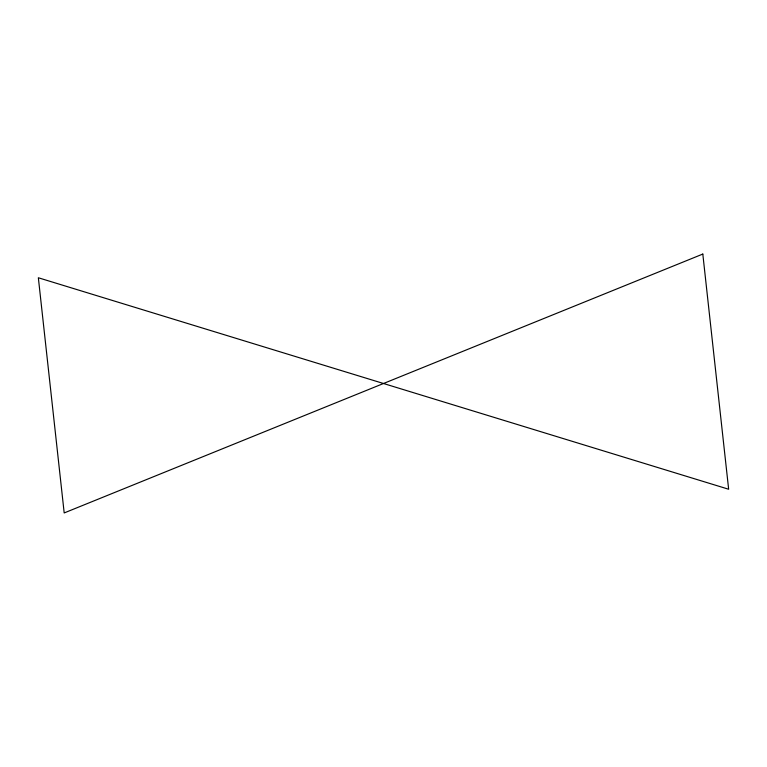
<?xml version="1.0" encoding="UTF-8"?>
<svg xmlns="http://www.w3.org/2000/svg" width="767" height="767" viewBox="0 0 767 767"><rect width="100%" height="100%" fill="white"/><g stroke="black" fill="none" stroke-linecap="round" stroke-linejoin="round"><path stroke-width="1.15" d="M702.812 254.059L64.188 512.941L38.35 277.759L728.65 489.241L702.812 254.059"/></g></svg>
